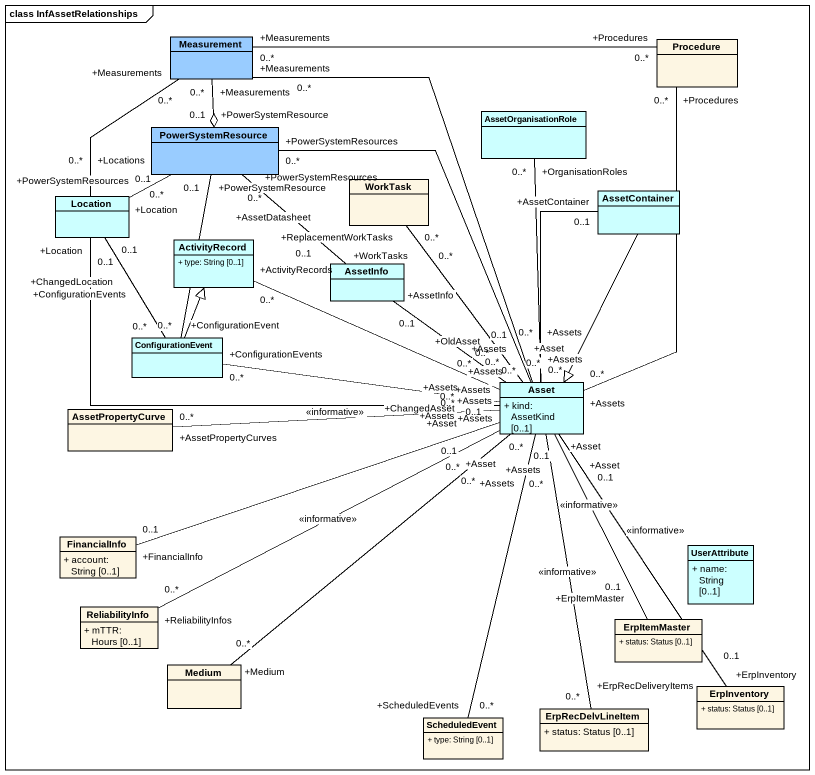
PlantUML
@startuml
mainframe class InfAssetRelationships
hide circle
hide empty members
skinparam classAttributeIconSize 0
class Measurement #99CCFF
class Procedure
class PowerSystemResource #99CCFF
class AssetOrganisationRole #CCFFFF
class Location #CCFFFF
class WorkTask
class AssetContainer #CCFFFF
class ActivityRecord #CCFFFF {
  + type: String [0..1]
}
class AssetInfo #CCFFFF
class ConfigurationEvent #CCFFFF
class AssetPropertyCurve
class Asset #CCFFFF {
  + kind: AssetKind [0..1]
}
class FinancialInfo {
  + account: String [0..1]
}
class UserAttribute #CCFFFF {
  + name: String [0..1]
}
class ReliabilityInfo {
  + mTTR: Hours [0..1]
}
class ErpItemMaster {
  + status: Status [0..1]
}
class Medium
class ErpInventory {
  + status: Status [0..1]
}
class ScheduledEvent {
  + type: String [0..1]
}
class ErpRecDelvLineItem {
  + status: Status [0..1]
}
Procedure "+Procedures\n0..*" -left- "+Measurements\n0..*" Measurement
Procedure "+Procedures\n0..*" -- "+Assets\n0..*" Asset
PowerSystemResource "+PowerSystemResource\n0..1" o-up- "+Measurements\n0..*" Measurement
PowerSystemResource "+PowerSystemResource\n0..1" -- "+ConfigurationEvent\n0..*" ConfigurationEvent
Location "+Locations\n0..*" -up- "+Measurements\n0..*" Measurement
Location "+Location\n0..1" -right- "+PowerSystemResources\n0..*" PowerSystemResource
Location "+ChangedLocation\n0..1" -- "+ConfigurationEvents\n0..*" ConfigurationEvent
WorkTask "+ReplacementWorkTasks\n0..*" -- "+OldAsset\n0..*" Asset
WorkTask "+WorkTasks\n0..*" -- "+Assets\n0..*" Asset
AssetContainer --|> Asset
AssetInfo "+AssetDatasheet\n0..1" -up- "+PowerSystemResources\n0..*" PowerSystemResource
ConfigurationEvent -up-|> ActivityRecord
Asset "+Asset\n0..1" -up- "+Measurements\n0..*" Measurement
Asset "+Assets\n0..*" -up- "+PowerSystemResources\n0..*" PowerSystemResource
Asset "+Assets\n0..*" -up- "+OrganisationRoles\n0..*" AssetOrganisationRole
Asset "+Assets\n0..*" -left- "+Location\n0..1" Location
Asset "+Assets\n0..*" -up- "+AssetContainer\n0..1" AssetContainer
Asset "+Assets\n0..*" -left- "+ActivityRecords\n0..*" ActivityRecord
Asset "+Assets\n0..*" -up- "+AssetInfo\n0..1" AssetInfo
Asset "+ChangedAsset\n0..1" -left- "+ConfigurationEvents\n0..*" ConfigurationEvent
Asset "+Assets\n0..*" -left- "+AssetPropertyCurves\n0..*" AssetPropertyCurve : <<informative>>
Asset "+Asset\n0..1" -- "+ErpInventory\n0..1" ErpInventory : <<informative>>
Asset "+Assets\n0..*" -- "+ErpRecDeliveryItems\n0..*" ErpRecDelvLineItem : <<informative>>
FinancialInfo "+FinancialInfo\n0..1" -right- "+Asset\n0..1" Asset
ReliabilityInfo "+ReliabilityInfos\n0..*" -right- "+Assets\n0..*" Asset : <<informative>>
ErpItemMaster "+ErpItemMaster\n0..1" -up- "+Asset\n0..1" Asset : <<informative>>
Medium "+Medium\n0..*" -up- "+Asset\n0..*" Asset
ScheduledEvent "+ScheduledEvents\n0..*" -up- "+Assets\n0..*" Asset
@enduml
